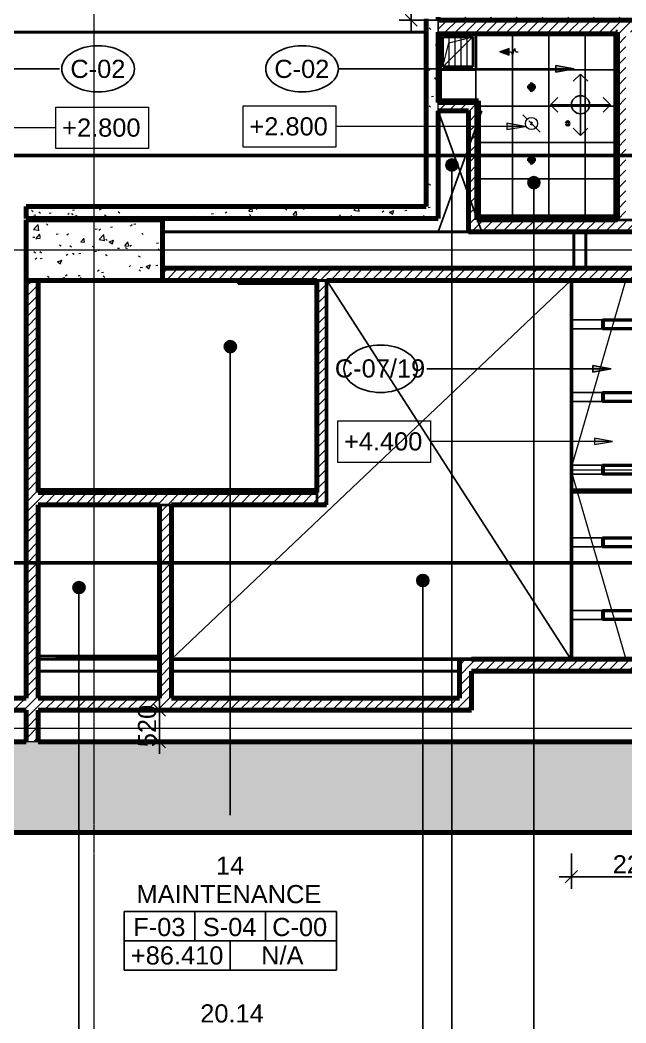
# Model space of a CAD drawing. Header units: millimetres. Extents: x -920222 to -841623, y -18676 to 21298.
# Drawn here: x -859907 to -849907, y -9185 to 7379 of the extents above; entities that cross this region are included whole.
import ezdxf
from ezdxf.xclip import XClip

# ---------------------------------------------------------------- set-up
doc = ezdxf.new("R2010")
doc.units = ezdxf.units.MM
doc.header["$XCLIPFRAME"] = 0
doc.linetypes.add('DPA_Grid _ Level 100', pattern=[10, 5.5, -1.6, 1.3, -1.6])
doc.linetypes.add('IMPORT-HR', pattern=[371.1242, 91.1334, -1.46606, 0, -42.10612, 236.41862, 0])
for name, color, linetype, lineweight in [('_ _ A-DETL-OPENING', 1, 'Continuous', 25), ('A-ANNO-DIMS', 1, 'Continuous', 9), ('A-ANNO-NOTE', 3, 'Continuous', 25), ('A-CLNG-PATT', 2, 'Continuous', 9), ('A-COLS', 5, 'Continuous', 70), ('A-COLS-E', 1, 'Continuous', 35), ('A-DETL', 1, 'Continuous', 70), ('A-DETL-GENF', 2, 'Continuous', 35), ('A-FLOR-E', 2, 'Continuous', 35), ('A-ROOM-IDEN', 3, 'Continuous', 25), ('A-ROOM-LINE', 3, 'Continuous', 25), ('A-WALL', 5, 'Continuous', 35), ('A-WALL-FNSH', 2, 'Continuous', 35), ('A-WALL-PATT', 1, 'Continuous', 35), ('E-FIRE', 2, 'Continuous', 35), ('E-LITE-EQPM', 2, 'Continuous', 35), ('F-SPRN', 2, 'Continuous', 35), ('G-ANNO-SECL', 3, 'Continuous', 9), ('G-ANNO-TEXT', 3, 'Continuous', 9), ('G-IMPT', 8, 'Continuous', 35), ('I-WALL-E', 2, 'Continuous', 35), ('M-HVAC-CDFF', 2, 'Continuous', 35), ('S-GRID', 251, 'Continuous', 9), ('WALL-E', 2, 'Continuous', 35)]:
    doc.layers.add(name, color=color, linetype=linetype, lineweight=lineweight)
doc.styles.add('Arial_2', font='arial.ttf', dxfattribs={"height": 300})
doc.dimstyles.new('DPA-DIM-3_0_T-T', dxfattribs={"dimscale": 304.8, "dimtxt": 306.07782, "dimasz": 0.656168, "dimexe": 0.656168, "dimexo": 0.0625, "dimgap": 0.164042, "dimtad": 1, "dimdec": 0, "dimzin": 0, "dimdsep": 46, "dimtxsty": 'Arial_2', "dimblk1": 'OBLIQUE', "dimblk2": 'OBLIQUE', "dimsah": 1, "dimcen": 0.09, "dimdle": 0.656168, "dimadec": 8, "dimazin": 0, "dimtfac": 1, "dimtdec": 4, "dimtix": 1, "dimtmove": 0, "dimatfit": 3, "dimfxl": 1.312336, "dimfxlon": 1, "dimtvp": 1, "dimtolj": 1, "dimtzin": 0, "dimarcsym": 2})
doc.dimstyles.new('DPA-DIM-3_0_T-T_1', dxfattribs={"dimscale": 304.8, "dimtxt": 306.07782, "dimasz": 0.656168, "dimexe": 0.656168, "dimexo": 0.0625, "dimgap": 0.164042, "dimtad": 1, "dimdec": 0, "dimzin": 0, "dimdsep": 46, "dimtxsty": 'Arial_2', "dimblk1": 'OBLIQUE', "dimblk2": 'OBLIQUE', "dimsah": 1, "dimcen": 0.09, "dimdle": 0.656168, "dimadec": 8, "dimazin": 0, "dimtfac": 1, "dimtdec": 4, "dimtix": 1, "dimtmove": 1, "dimatfit": 3, "dimfxl": 1.312336, "dimfxlon": 1, "dimtvp": 1, "dimtolj": 1, "dimtzin": 0, "dimarcsym": 2})
pattern_1 = [(50, (0, 0), (728.7365, -63.75582), [76.2, -838.2]), (355, (0, 0), (-140.9716, 764.2276), [60.96, -670.56]), (100.451, (60.7, -5.3), (587.77, 700.46675), [64.76, -712.36]), (46.184, (0, 203.2), (1084.3162, -168.171), [114.3, -1257.3]), (96.636, (90.4, 189.2), (949.6099, 989.7098), [97.14, -1068.54]), (351.184, (0, 203.2), (949.6206, 989.7012), [91.44, -1005.84]), (21, (101.6, 152.4), (606.45787, -409.06057), [76.2, -838.2]), (326, (101.6, 152.4), (247.20834, 736.7529), [60.96, -670.56]), (71.451, (152.14, 118.3), (853.66825, 327.68547), [64.76, -712.36]), (37.5, (0, 0), (12.35469, 338.22012), [33.528, -628.904, 33.528, -647.192, -673.1]), (37.5, (0, 0), (12.35469, 338.22012), [-1343.152, 33.528, -639.572]), (7.5, (0, 0), (267.27887, 400.72213), [33.528, -354.584, 33.528, -613.664, -256.54]), (7.5, (0, 0), (267.27887, 400.72213), [-1035.304, 33.528, -223.012]), (327.5, (-226.57, 0), (542.36333, -22.915345), [33.528, -220.472, 33.528, -758.952, -1051.56]), (327.5, (-226.57, 0), (542.36333, -22.915345), [-1046.48, 33.528, -1018.032]), (317.5, (-328.17, 0), (592.51696, 101.7071), [33.528, -296.672, 33.528, -492.76, -746.76]), (317.5, (-328.17, 0), (592.51696, 101.7071), [-856.488, 33.528, -713.232])]
pattern_2 = [(45, (0, 0), (-84.852814, 84.852814), [])]
pattern_3 = [(45, (0, 0), (-212.13203, 212.13203), []), (135, (0, 0), (-212.13203, -212.13203), [])]

# ---------------------------------------------------------------- blocks, each defined once
blk = doc.blocks.new('L1_1_FLUORESCENT W DISFUSSER - 1195L x 595W x 85H - 36W-V17-4250-01 ENLARGED CONCOURSE LEVEL - REFLECTED CEILING PLAN - SHEET 1')
at = {"layer": 'E-LITE-EQPM'}
for p, q in [((-628.5, -75), (-628.5, 75)), ((-628.5, 75), (628.5, 75)), ((-628.5, 75), (-628.5, -75)), ((628.5, 75), (-628.5, 75)), ((-615.8, 62.3), (-615.8, -62.3)), ((615.8, 62.3), (-615.8, 62.3)), ((615.8, -62.3), (615.8, 62.3)), ((628.5, 75), (628.5, -75)), ((628.5, -75), (628.5, 75)), ((628.5, -75), (-628.5, -75)), ((-628.5, -75), (628.5, -75)), ((-615.8, -62.3), (615.8, -62.3))]:
    blk.add_line(p, q, dxfattribs=at)
blk = doc.blocks.new('ACM_ECS_RAGR_Return Air Grille - Rectangular - 600x600-V26-4250-01 ENLARGED CONCOURSE LEVEL - REFLECTED CEILING PLAN - SHEET 1')
at = {"layer": 'M-HVAC-CDFF'}
blk.add_hatch(color=256, dxfattribs=at).paths.add_polyline_path([(845, -55), (845, 55), (695, 0)])
at = {"layer": 'A-DETL-GENF', "lineweight": 9}
for p, q in [((-150, 250), (-150, -250)), ((-50, 250), (-50, -250)), ((50, 250), (50, -250)), ((150, 250), (150, -250)), ((845, 55), (695, 0)), ((695, 0), (845, 55)), ((695, 0), (845, -55)), ((695, 0), (845, -55)), ((845, -55), (845, 55)), ((845, -55), (845, 55)), ((845, 0), (880, 0)), ((880, 0), (900, -55)), ((920, 0), (900, -55)), ((920, 0), (940, 55)), ((960, 0), (940, 55)), ((960, 0), (995, 0))]:
    blk.add_line(p, q, dxfattribs=at)
at = {"layer": 'M-HVAC-CDFF'}
for p, q in [((295, 295), (-295, 295)), ((-295, 295), (-295, -295)), ((-250, -250), (-250, 250)), ((-250, 250), (250, 250)), ((250, 250), (250, -250)), ((295, 295), (295, -295)), ((295, -295), (-295, -295)), ((250, -250), (-250, -250))]:
    blk.add_line(p, q, dxfattribs=at)
at = {"layer": 'M-HVAC-CDFF', "lineweight": 9}
for p, q in [((-250, -250), (250, 250)), ((-150, 150), (250, 250)), ((-250, -250), (-150, 150))]:
    blk.add_line(p, q, dxfattribs=at)
blk = doc.blocks.new('LGF_DL_SAA_LowPower_DL1a - LGF_DL_SAA_LowPower_DL1a-8832329-4250-01 ENLARGED CONCOURSE LEVEL - REFLECTED CEILING PLAN - SHEET 1')
at = {"layer": 'A-DETL-GENF', "lineweight": 9}
for p, q in [((72.5, 0), (-72.5, 0)), ((0, 75), (0, -75))]:
    blk.add_line(p, q, dxfattribs=at)
blk.add_circle((0, 0), 50, dxfattribs=at)
blk = doc.blocks.new('ACM_FPS_SPRK_Sprinkler Heat Cut Off - Drawing1_dwg_exposed spk-18530779-4250-01 ENLARGED CONCOURSE LEVEL - REFLECTED CEILING PLAN - SHEET 1')
at = {"layer": 'G-IMPT', "lineweight": 9}
blk.add_circle((0, 0), 100, dxfattribs=at)
blk = doc.blocks.new('ACM_FPS_SPRK_Sprinkler Heat Cut Off - Drawing1_dwg-18530778-4250-01 ENLARGED CONCOURSE LEVEL - REFLECTED CEILING PLAN - SHEET 1')
at = {"layer": 'G-IMPT', "linetype": 'IMPORT-HR', "lineweight": 9}
blk.add_line((3394, 2931), (3677, 2648), dxfattribs=at)
at = {"rotation": 179.9974120342029}
blk.add_blockref('ACM_FPS_SPRK_Sprinkler Heat Cut Off - Drawing1_dwg_exposed spk-18530779-4250-01 ENLARGED CONCOURSE LEVEL - REFLECTED CEILING PLAN - SHEET 1', (3536, 2790), dxfattribs=at)
blk = doc.blocks.new('ACM_FPS_SPRK_Sprinkler Heat Cut Off - FDS_SPR_ACM_Sprinkler Head-18530782-4250-01 ENLARGED CONCOURSE LEVEL - REFLECTED CEILING PLAN - SHEET 1')
at = {"layer": 'F-SPRN'}
for start, end in [(0, 180), (180, 360)]:
    blk.add_arc((0, 0), 10, start, end, dxfattribs=at)
blk.add_blockref('ACM_FPS_SPRK_Sprinkler Heat Cut Off - Drawing1_dwg-18530778-4250-01 ENLARGED CONCOURSE LEVEL - REFLECTED CEILING PLAN - SHEET 1', (-3536, -2790))
blk = doc.blocks.new('ACM_FPS_SMOK_Smoke Detector_At Ceiling - Smoke Detector at Ceiling-V25-4250-01 ENLARGED CONCOURSE LEVEL - REFLECTED CEILING PLAN - SHEET 1')
at = {"layer": 'E-FIRE'}
for start, end in [(360, 180), (180, 360)]:
    blk.add_arc((0, 0), 30, start, end, dxfattribs=at)
blk = doc.blocks.new('Arrow-Stair_Ramp-Direction - Arrow Stair Line-1-18592853-4250-01 ENLARGED CONCOURSE LEVEL - REFLECTED CEILING PLAN - SHEET 1')
at = {"layer": 'A-DETL-GENF', "lineweight": 9}
for q in [(1092, 3877), (-305, 750), (1092, -2377)]:
    blk.add_line((2002, 750), q, dxfattribs=at)
blk = doc.blocks.new('DPA_Room Tag Box - Standard-4486259-4250-01 ENLARGED CONCOURSE LEVEL - REFLECTED CEILING PLAN - SHEET 1')
at = {"layer": 'A-ROOM-LINE'}
for p, q in [((-17.5, -2.94), (-17.5, -12.6)), ((-17.5, -2.94), (17.5, -2.94)), ((-5.83, -2.94), (-5.83, -7.77)), ((5.83, -2.94), (5.83, -7.77)), ((17.5, -2.94), (17.5, -12.6)), ((-17.5, -7.77), (17.5, -7.77)), ((0, -7.77), (0, -12.6)), ((-17.5, -12.6), (17.5, -12.6))]:
    blk.add_line(p, q, dxfattribs=at)
blk = doc.blocks.new('DPA_TAG Room-Ceiling - STANDARD-8527542-4250-01 ENLARGED CONCOURSE LEVEL - REFLECTED CEILING PLAN - SHEET 1')
at = {"layer": 'A-ROOM-IDEN'}
blk.add_ellipse((0, 0), major_axis=(-6, 0), ratio=0.633333, dxfattribs=at)
blk = doc.blocks.new('DPA_AN_Setting out - Center-8732820-4250-01 ENLARGED CONCOURSE LEVEL - REFLECTED CEILING PLAN - SHEET 1')
at = {"layer": 'A-ANNO-NOTE'}
for p, q in [((-1.21, 3.88), (0, 5.08)), ((1.21, 3.88), (0, 5.08)), ((0, 0), (0, 5.08)), ((-3.74, 1.21), (-4.95, 0)), ((-3.74, -1.21), (-4.95, 0)), ((-4.95, 0), (0, 0)), ((4.95, 0), (0, 0)), ((3.74, 1.21), (4.95, 0)), ((3.74, -1.21), (4.95, 0)), ((0, -5.08), (0, 0)), ((-1.21, -3.88), (0, -5.08)), ((1.21, -3.88), (0, -5.08))]:
    blk.add_line(p, q, dxfattribs=at)
blk.add_circle((0, 0), 1.5, dxfattribs=at)
blk = doc.blocks.new('Ceiling Tags - Ceiling Tags-9510765-4250-01 ENLARGED CONCOURSE LEVEL - REFLECTED CEILING PLAN - SHEET 1')
at = {"layer": 'A-ANNO-NOTE'}
blk.add_ellipse((0, 0), major_axis=(6.05, 0), ratio=0.646436, dxfattribs=at)
blk = doc.blocks.new('_Oblique')
at = {"color": 0, "linetype": 'ByBlock', "lineweight": -2}
blk.add_line((-0.5, -0.5), (0.5, 0.5), dxfattribs=at)
blk = doc.blocks.new('*D311')
at = {"layer": 'A-ANNO-DIMS', "color": 0, "lineweight": -2, "transparency": 16777216}
for p, q in [((46676, -7600), (46676, -7400)), ((46295, -7600), (46876, -7600)), ((46676, -8120), (46676, -7600)), ((46295, -8120), (46876, -8120)), ((46676, -8120), (46676, -8320))]:
    blk.add_line(p, q, dxfattribs=at)
at = {"layer": 'Defpoints', "color": 0, "transparency": 16777216}
for p in [(46276, -7600), (46676, -7600), (46276, -8120)]:
    blk.add_point(p, dxfattribs=at)
at = {"layer": 'A-ANNO-DIMS', "color": 0, "lineweight": -2, "transparency": 16777216, "xscale": 200, "yscale": 200, "zscale": 200}
for p, rotation in [((46676, -7600), 270), ((46676, -8120), 90)]:
    blk.add_blockref('_Oblique', p, dxfattribs=dict(at, rotation=rotation))
at = {"layer": 'A-ANNO-DIMS', "color": 0, "transparency": 16777216, "insert": (46473, -7860), "char_height": 300, "width": 830.65, "attachment_point": 5, "rotation": 90, "style": 'Arial_2'}
blk.add_mtext('\\A1;520', dxfattribs=at)
blk = doc.blocks.new('*D341')
at = {"layer": 'A-ANNO-DIMS', "color": 0, "lineweight": -2, "transparency": 16777216}
for p, q in [((50831, 7300), (50831, 5403)), ((50451, 7100), (51031, 7100)), ((50831, 3600), (50831, 4409)), ((51212, 3800), (50631, 3800))]:
    blk.add_line(p, q, dxfattribs=at)
at = {"layer": 'Defpoints', "color": 0, "transparency": 16777216}
for p in [(50431, 7100), (50831, 7100), (51231, 3800)]:
    blk.add_point(p, dxfattribs=at)
at = {"layer": 'A-ANNO-DIMS', "color": 0, "lineweight": -2, "transparency": 16777216, "xscale": 200, "yscale": 200, "zscale": 200}
for p, rotation in [((50831, 7100), 90), ((50831, 3800), 270)]:
    blk.add_blockref('_Oblique', p, dxfattribs=dict(at, rotation=rotation))
at = {"layer": 'A-ANNO-DIMS', "color": 0, "transparency": 16777216, "insert": (50392, 4352), "char_height": 300, "width": 1107.53, "attachment_point": 1, "rotation": 90, "line_spacing_factor": 0.941778, "style": 'Arial_2'}
blk.add_mtext('\\A1;3300', dxfattribs=at)
blk = doc.blocks.new('*D375')
at = {"layer": 'A-ANNO-DIMS', "color": 0, "lineweight": -2, "transparency": 16777216}
for p, q in [((53474, -9968), (53474, -10549)), ((55772, -9968), (55772, -10549)), ((53274, -10349), (55972, -10349))]:
    blk.add_line(p, q, dxfattribs=at)
at = {"layer": 'Defpoints', "color": 0, "transparency": 16777216}
for p in [(53474, -9949), (55772, -9949), (55772, -10349)]:
    blk.add_point(p, dxfattribs=at)
at = {"layer": 'A-ANNO-DIMS', "color": 0, "lineweight": -2, "transparency": 16777216, "xscale": 200, "yscale": 200, "zscale": 200, "rotation": 180}
blk.add_blockref('_Oblique', (53474, -10349), dxfattribs=at)
at = {"layer": 'A-ANNO-DIMS', "color": 0, "lineweight": -2, "transparency": 16777216, "xscale": 200, "yscale": 200, "zscale": 200}
blk.add_blockref('_Oblique', (55772, -10349), dxfattribs=at)
at = {"layer": 'A-ANNO-DIMS', "color": 0, "transparency": 16777216, "insert": (54623, -10146), "char_height": 300, "width": 1107.53, "attachment_point": 5, "style": 'Arial_2'}
blk.add_mtext('\\A1;2298', dxfattribs=at)
blk = doc.blocks.new('LGF_DL_SAA_LowPower_DL1a - LGF_DL_SAA_LowPower_DL1a-8832329-4150-01 CONCOURSE LEVEL - REFLECTED CEILING PLAN')
at = {"layer": 'A-DETL-GENF'}
for p, q in [((72.5, 0), (-72.5, 0)), ((0, 75), (0, -75))]:
    blk.add_line(p, q, dxfattribs=at)
blk.add_circle((0, 0), 50, dxfattribs=at)
blk = doc.blocks.new('C-1-PP19-AR-4150-01-B_20250901-115810_EXDOWNLIGHT')
at = {"layer": 'E-LITE-EQPM', "extrusion": (0, 0, -1), "rotation": 180}
for p in [(106783, 2692), (106783, 1492)]:
    blk.add_blockref('LGF_DL_SAA_LowPower_DL1a - LGF_DL_SAA_LowPower_DL1a-8832329-4150-01 CONCOURSE LEVEL - REFLECTED CEILING PLAN', p, dxfattribs=at)
blk = doc.blocks.new('*U290')
at = {"layer": '_ _ A-DETL-OPENING'}
for p, q in [((51275, 2300), (51995, 300)), ((51995, 2300), (51275, 300)), ((53465, -500), (46875, -6755)), ((49436.8, -500), (53465, -6755))]:
    blk.add_line(p, q, dxfattribs=at)
at = {"layer": 'A-DETL', "lineweight": 50}
for p, q in [((49435, -500), (49435, -4205)), ((53474, -500), (49435, -500)), ((53474, -6755), (53474, -500)), ((49435, -4205), (46875, -4205)), ((46875, -4205), (46875, -6755)), ((46875, -6755), (53474, -6755))]:
    blk.add_line(p, q, dxfattribs=at)
at = {"layer": 'S-GRID', "linetype": 'DPA_Grid _ Level 100'}
for p, q in [((45600, -21404), (45600, 16818.7)), ((58127.3, 0), (-14589.5, 0)), ((58127.3, -7900), (-14589.5, -7900))]:
    blk.add_line(p, q, dxfattribs=at)
at = {"layer": 'A-ANNO-DIMS'}
dim = blk.add_linear_dim(base=(50831.5, 7100), p1=(51231.5, 3800), p2=(50431.5, 7100), angle=90, dimstyle='DPA-DIM-3_0_T-T_1', override={"dimpost": '<>', "dimfxl": 3395.585369}, dxfattribs=at)
dim.commit()
dim.dimension.update_dxf_attribs({"geometry": '*D341', "text_midpoint": (50592, 4906.1), "dimtype": 160, "text_rotation": 90})
dim = blk.add_linear_dim(base=(46675.9, -7600), p1=(46275.9, -8120), p2=(46275.9, -7600), angle=90, dimstyle='DPA-DIM-3_0_T-T', override={"dimpost": '<>', "dimfxl": 520}, dxfattribs=at)
dim.commit()
dim.dimension.update_dxf_attribs({"geometry": '*D311', "text_midpoint": (46472.7, -7860)})
dim = blk.add_linear_dim(base=(55771.7, -10349.2), p1=(53474, -9949.2), p2=(55771.7, -9949.2), dimstyle='DPA-DIM-3_0_T-T', override={"dimpost": '<>', "dimfxl": 2297.667913}, dxfattribs=at)
dim.commit()
dim.dimension.update_dxf_attribs({"geometry": '*D375', "text_midpoint": (54622.8, -10146)})

msp = doc.modelspace()

# ---------------------------------------------------------------- hatches: boundary and pattern name
at = {"layer": 'A-ANNO-NOTE'}
msp.add_hatch(color=256, dxfattribs=at).paths.add_polyline_path([(-850151, 1619), (-850451, 1672), (-850451, 1566)])
at = {"layer": 'A-CLNG-PATT', "lineweight": 25}
h = msp.add_hatch(dxfattribs=at)
h.set_pattern_fill('FP_10', color=256, style=0, pattern_type=2)
h.set_pattern_definition([(90, (-849982.4, 7154), (600, -4e-14), []), (0, (-849982.4, 7154), (0, -600), [])])
h.paths.add_polyline_path([(-850077, 4104), (-850072, 4104), (-850072, 7154), (-852982, 7154), (-852982, 6044), (-852342, 6044), (-852342, 4104), (-850095, 4104)])
h = msp.add_hatch(dxfattribs=at)
h.set_pattern_fill('FP_4', color=256, style=0, pattern_type=2)
h.set_pattern_definition([(270, (-848309.4, -1248.5), (-3600, -2e-13), [1200, 0]), (270, (-844709.4, -1248.5), (-3600, -2e-13), [1200, 0]), (180, (-844709.4, -2373.5), (-1e-13, 1200), [3600, 0]), (180, (-844709.4, -1323.5), (-1e-13, 1200), [3600, 0])])
h.paths.add_polyline_path([(-850513, -3176), (-848511, -3176), (-848511, -426), (-850808, -426), (-850808, -3176)])
h.paths.add_polyline_path([(-848511, -376), (-848511, 3079), (-850808, 3079), (-850808, -376), (-850513, -376)])
at = {"layer": 'A-COLS-E', "lineweight": 9}
h = msp.add_hatch(dxfattribs=at)
h.set_pattern_fill('FP_1', color=256, style=0, pattern_type=2)
h.set_pattern_definition(pattern_1)
h.paths.add_polyline_path([(-857557, 3079), (-857557, 4079), (-859807, 4079), (-859807, 3079), (-859294, 3079)])
at = {"layer": 'A-ROOM-IDEN'}
msp.add_hatch(color=256, dxfattribs=at).paths.add_polyline_path([(-850762, 6573), (-851062, 6626), (-851062, 6520)])
h = msp.add_hatch(color=256, dxfattribs=at)
edge = h.paths.add_edge_path()
edge.add_arc((-852779, 4985), 100, 0, 360)
h = msp.add_hatch(color=256, dxfattribs=at)
edge = h.paths.add_edge_path()
edge.add_arc((-851426, 4694), 100, 0, 360)
h = msp.add_hatch(color=256, dxfattribs=at)
edge = h.paths.add_edge_path()
edge.add_arc((-856437, 1985), 100, 0, 360)
h = msp.add_hatch(color=256, dxfattribs=at)
edge = h.paths.add_edge_path()
edge.add_arc((-853260, -1878), 100, 0, 360)
h = msp.add_hatch(color=256, dxfattribs=at)
edge = h.paths.add_edge_path()
edge.add_arc((-858935, -1995), 100, 0, 360)
at = {"layer": 'A-WALL-PATT', "lineweight": 9}
h = msp.add_hatch(dxfattribs=at)
h.set_pattern_fill('FP_1', color=256, style=0, pattern_type=2)
h.set_pattern_definition(pattern_1)
h.paths.add_polyline_path([(-853007, 4299), (-853007, 7379), (-853207, 7379), (-853207, 4299)])
h = msp.add_hatch(dxfattribs=at)
h.set_pattern_fill('FP_2', color=256, style=0, pattern_type=2)
h.set_pattern_definition(pattern_2)
h.paths.add_polyline_path([(-846357, 7179), (-846357, 7379), (-853007, 7379), (-853007, 7179), (-846670, 7179)])
h = msp.add_hatch(dxfattribs=at)
h.set_pattern_fill('FP_5', color=256, style=0, pattern_type=2)
h.set_pattern_definition(pattern_3)
h.paths.add_polyline_path([(-846670, 7379), (-846132, 7379), (-846132, 7429), (-852957, 7429), (-852957, 7379), (-847219, 7379)])
h = msp.add_hatch(dxfattribs=at)
h.set_pattern_fill('FP_2', color=256, style=0, pattern_type=2)
h.set_pattern_definition(pattern_2)
h.paths.add_polyline_path([(-849907, 4079), (-849907, 7179), (-850047, 7179), (-850047, 4079)])
h = msp.add_hatch(dxfattribs=at)
h.set_pattern_fill('FP_2', color=256, style=0, pattern_type=2)
h.set_pattern_definition(pattern_2)
h.paths.add_polyline_path([(-852507, 5879), (-852507, 6019), (-853007, 6019), (-853007, 5879), (-852708, 5879)])
h = msp.add_hatch(dxfattribs=at)
h.set_pattern_fill('FP_2', color=256, style=0, pattern_type=2)
h.set_pattern_definition(pattern_2)
h.paths.add_polyline_path([(-852507, 4079), (-852367, 4079), (-852367, 6019), (-852507, 6019), (-852507, 5082)])
h = msp.add_hatch(dxfattribs=at)
h.set_pattern_fill('FP_1', color=256, style=0, pattern_type=2)
h.set_pattern_definition(pattern_1)
h.paths.add_polyline_path([(-853007, 4099), (-853007, 4299), (-859807, 4299), (-859807, 4099), (-854904, 4099)])
h = msp.add_hatch(dxfattribs=at)
h.set_pattern_fill('FP_2', color=256, style=0, pattern_type=2)
h.set_pattern_definition(pattern_2)
h.paths.add_polyline_path([(-848407, 3879), (-848407, 4079), (-852507, 4079), (-852507, 3879), (-850513, 3879)])
h = msp.add_hatch(dxfattribs=at)
h.set_pattern_fill('FP_2', color=256, style=0, pattern_type=2)
h.set_pattern_definition(pattern_2)
h.paths.add_polyline_path([(-848407, 3079), (-848407, 3279), (-857557, 3279), (-857557, 3079), (-850513, 3079)])
h = msp.add_hatch(dxfattribs=at)
h.set_pattern_fill('FP_2', color=256, style=0, pattern_type=2)
h.set_pattern_definition(pattern_2)
h.paths.add_polyline_path([(-859607, -3821), (-859607, 3079), (-859807, 3079), (-859807, -3821)])
h = msp.add_hatch(dxfattribs=at)
h.set_pattern_fill('FP_2', color=256, style=0, pattern_type=2)
h.set_pattern_definition(pattern_2)
h.paths.add_polyline_path([(-854904, -626), (-854847, -626), (-854847, 3079), (-855007, 3079), (-855007, -626)])
h = msp.add_hatch(dxfattribs=at)
h.set_pattern_fill('FP_2', color=256, style=0, pattern_type=2)
h.set_pattern_definition(pattern_2)
h.paths.add_polyline_path([(-855007, -626), (-855007, -426), (-859607, -426), (-859607, -626), (-857407, -626)])
h = msp.add_hatch(dxfattribs=at)
h.set_pattern_fill('FP_5', color=256, style=0, pattern_type=2)
h.set_pattern_definition(pattern_3)
h.paths.add_polyline_path([(-847830, -426), (-847830, -376), (-850800, -376), (-850800, -426), (-850513, -426)])
h = msp.add_hatch(dxfattribs=at)
h.set_pattern_fill('FP_2', color=256, style=0, pattern_type=2)
h.set_pattern_definition(pattern_2)
h.paths.add_polyline_path([(-857407, -3821), (-857407, -626), (-857607, -626), (-857607, -3821)])
h = msp.add_hatch(dxfattribs=at)
h.set_pattern_fill('FP_2', color=256, style=0, pattern_type=2)
h.set_pattern_definition(pattern_2)
h.paths.add_polyline_path([(-852457, -4021), (-852457, -3176), (-852657, -3176), (-852657, -4021)])
h = msp.add_hatch(dxfattribs=at)
h.set_pattern_fill('FP_2', color=256, style=0, pattern_type=2)
h.set_pattern_definition(pattern_2)
h.paths.add_polyline_path([(-846122, -3376), (-846122, -3176), (-852457, -3176), (-852457, -3376), (-850513, -3376)])
h = msp.add_hatch(dxfattribs=at)
h.set_pattern_fill('FP_2', color=256, style=0, pattern_type=2)
h.set_pattern_definition(pattern_2)
h.paths.add_polyline_path([(-859607, -4021), (-859607, -3821), (-869301, -3821), (-869301, -4021), (-859807, -4021)])
h = msp.add_hatch(dxfattribs=at)
h.set_pattern_fill('FP_2', color=256, style=0, pattern_type=2)
h.set_pattern_definition(pattern_2)
h.paths.add_polyline_path([(-852657, -4021), (-852657, -3821), (-859607, -3821), (-859607, -4021), (-852708, -4021)])
h = msp.add_hatch(dxfattribs=at)
h.set_pattern_fill('FP_2', color=256, style=0, pattern_type=2)
h.set_pattern_definition(pattern_2)
h.paths.add_polyline_path([(-859607, -4541), (-859607, -4021), (-859807, -4021), (-859807, -4541)])
h = msp.add_hatch(dxfattribs=at)
h.set_pattern_fill('FP_1', color=256, style=0, pattern_type=2)
h.set_pattern_definition(pattern_1)
h.paths.add_polyline_path([(-846122, -6041), (-846122, -4541), (-868781, -4541), (-868781, -6041), (-850513, -6041)])
at = {"layer": 'G-ANNO-TEXT'}
for points in [[(-851572, 5623), (-851872, 5676), (-851872, 5570)], [(-850127, 420), (-850427, 473), (-850427, 367)]]:
    msp.add_hatch(color=7, dxfattribs=at).paths.add_polyline_path(points)

# ---------------------------------------------------------------- linework, layer by layer
at = {"layer": 'A-ANNO-NOTE'}
for p, q in [((-850151, 1619), (-850451, 1672)), ((-850451, 1672), (-850451, 1566)), ((-850151, 1619), (-853191, 1619)), ((-850451, 1566), (-850151, 1619))]:
    msp.add_line(p, q, dxfattribs=at)
at = {"layer": 'A-COLS'}
for p, q in [((-859807, 3079), (-859807, 4079)), ((-859807, 4079), (-857557, 4079)), ((-857557, 4079), (-857557, 3079)), ((-857557, 3079), (-859807, 3079))]:
    msp.add_line(p, q, dxfattribs=at)
at = {"layer": 'A-FLOR-E'}
for p, q in [((-861657, 7179), (-853207, 7179)), ((-853207, 7179), (-861657, 7179)), ((-853207, 7179), (-853207, 6019)), ((-853207, 6019), (-853207, 7179)), ((-853007, 6019), (-852367, 6019)), ((-852367, 6019), (-853007, 6019)), ((-852367, 6019), (-852367, 4079)), ((-852367, 4079), (-852367, 6019)), ((-857557, 4079), (-859807, 4079)), ((-859807, 4079), (-859807, -3821)), ((-859807, -3821), (-859807, 4079)), ((-859807, 4079), (-857557, 4079)), ((-857557, 3879), (-857557, 4079)), ((-857557, 4079), (-857557, 3879)), ((-850567, 4079), (-846122, 4079)), ((-852367, 3879), (-857557, 3879)), ((-857557, 3879), (-852367, 3879)), ((-859807, -4021), (-859807, -4541)), ((-859807, -4541), (-859807, -4021)), ((-859807, -4541), (-868781, -4541)), ((-868781, -4541), (-859807, -4541))]:
    msp.add_line(p, q, dxfattribs=at)
at = {"layer": 'A-ROOM-IDEN'}
for p, q in [((-850762, 6573), (-851062, 6626)), ((-851062, 6626), (-851062, 6520)), ((-862513, 6573), (-859256, 6573)), ((-850762, 6573), (-854653, 6573)), ((-851062, 6520), (-850762, 6573)), ((-852779, 4985), (-852779, -13911)), ((-851426, 4694), (-851426, -11823)), ((-856437, 1985), (-856437, -5751)), ((-853260, -1878), (-853260, -16028)), ((-858935, -1995), (-858935, -9491))]:
    msp.add_line(p, q, dxfattribs=at)
for centre in [(-852779, 4985), (-851426, 4694), (-856437, 1985), (-853260, -1878), (-858935, -1995)]:
    msp.add_circle(centre, 100, dxfattribs=at)
at = {"layer": 'A-WALL', "color": 7, "lineweight": 70}
for p, q in [((-853207, 7379), (-853207, 7399)), ((-853207, 4299), (-853207, 7379)), ((-853007, 7429), (-853007, 7379)), ((-853007, 7379), (-853007, 7429)), ((-852957, 7379), (-853007, 7379)), ((-853007, 7379), (-852957, 7379)), ((-852957, 7379), (-852834, 7379)), ((-852834, 7379), (-852957, 7379)), ((-852834, 7379), (-846357, 7379)), ((-846357, 7379), (-852834, 7379)), ((-853007, 7179), (-853007, 6019)), ((-853007, 7154), (-853007, 7179)), ((-853007, 6019), (-853007, 7154)), ((-850072, 7154), (-852982, 7154)), ((-852982, 7154), (-852982, 6044)), ((-850047, 7179), (-850072, 7179)), ((-850072, 7179), (-850047, 7179)), ((-850072, 4104), (-850072, 7154)), ((-850047, 7179), (-850047, 4104)), ((-850047, 4079), (-850047, 7179)), ((-853007, 6019), (-852507, 6019)), ((-852982, 6019), (-853007, 6019)), ((-852982, 6044), (-852342, 6044)), ((-852367, 6019), (-852982, 6019)), ((-852507, 6019), (-852367, 6019)), ((-852367, 6019), (-852367, 4079)), ((-852367, 4079), (-852367, 6019)), ((-852342, 6044), (-852342, 6019)), ((-852342, 6019), (-852342, 4104)), ((-853007, 5879), (-853007, 4299)), ((-852507, 5879), (-853007, 5879)), ((-852507, 4079), (-852507, 5879)), ((-859807, 4099), (-859807, 4299)), ((-859807, 4299), (-853207, 4299)), ((-853007, 4299), (-853007, 4099)), ((-853007, 4099), (-859807, 4099)), ((-852507, 3879), (-852507, 4079)), ((-852342, 4079), (-852367, 4079)), ((-852367, 4079), (-850047, 4079)), ((-852342, 4104), (-850072, 4104)), ((-850047, 4079), (-852342, 4079)), ((-850047, 4104), (-850047, 4079)), ((-848407, 3879), (-852507, 3879)), ((-857557, 3279), (-848407, 3279)), ((-857557, 3079), (-857557, 3279)), ((-859807, -3821), (-859807, 3079)), ((-859807, 3079), (-859607, 3079)), ((-859607, 3079), (-859607, -426)), ((-855007, 3079), (-857557, 3079)), ((-855007, -426), (-855007, 3079)), ((-848407, 3079), (-854846, 3079)), ((-859607, -426), (-855007, -426)), ((-859607, -626), (-859607, -3821)), ((-857607, -626), (-859607, -626)), ((-857607, -3821), (-857607, -626)), ((-855007, -626), (-857407, -626)), ((-857407, -626), (-857407, -3821)), ((-854847, -626), (-855007, -626)), ((-852657, -3821), (-852657, -3176)), ((-852457, -3176), (-846122, -3176)), ((-851355, -3176), (-852250, -3176)), ((-846122, -3376), (-852457, -3376)), ((-852457, -3376), (-852457, -4021)), ((-869301, -3821), (-859807, -3821)), ((-859607, -3821), (-857607, -3821)), ((-857407, -3821), (-852657, -3821)), ((-859807, -4021), (-869301, -4021)), ((-859807, -4541), (-859807, -4021)), ((-859607, -4021), (-859607, -4541)), ((-852657, -4021), (-859607, -4021)), ((-852457, -4021), (-852657, -4021)), ((-868781, -4541), (-859807, -4541)), ((-859607, -4541), (-846122, -4541)), ((-846122, -6041), (-867781, -6041))]:
    msp.add_line(p, q, dxfattribs=at)
at = {"layer": 'A-WALL', "lineweight": 9}
for p, q in [((-853007, 7379), (-853207, 7379)), ((-853207, 7379), (-853007, 7379)), ((-853007, 7379), (-853007, 7179)), ((-853007, 7179), (-853007, 7379)), ((-850072, 7179), (-853007, 7179)), ((-853007, 7179), (-850072, 7179)), ((-853007, 5879), (-853007, 6019)), ((-859607, -4541), (-859807, -4541))]:
    msp.add_line(p, q, dxfattribs=at)
at = {"layer": 'A-WALL-FNSH', "color": 250}
for p, q in [((-850800, -376), (-847830, -376)), ((-850800, -426), (-850800, -376)), ((-847830, -426), (-850800, -426))]:
    msp.add_line(p, q, dxfattribs=at)
at = {"layer": 'G-ANNO-SECL', "linetype": 'DPA_Grid _ Level 100', "lineweight": 50}
for p, q in [((-918398, 5140), (-844557, 5140)), ((-918412, -1588), (-844557, -1588))]:
    msp.add_line(p, q, dxfattribs=at)
at = {"layer": 'G-ANNO-TEXT', "color": 10}
for p, q in [((-851572, 5623), (-851872, 5676)), ((-851872, 5676), (-851872, 5570)), ((-862552, 5603), (-859315, 5603)), ((-851572, 5623), (-854695, 5623)), ((-851872, 5570), (-851572, 5623)), ((-850127, 420), (-853135, 420)), ((-850127, 420), (-850427, 473)), ((-850427, 473), (-850427, 367)), ((-850427, 367), (-850127, 420))]:
    msp.add_line(p, q, dxfattribs=at)
at = {"layer": 'G-ANNO-TEXT', "color": 10, "flags": 128}
for points in [[(-859315, 5940), (-857786, 5940), (-857786, 5257), (-859315, 5257)], [(-856224, 5960), (-854695, 5960), (-854695, 5277), (-856224, 5277)], [(-854664, 757), (-853135, 757), (-853135, 74), (-854664, 74)]]:
    msp.add_lwpolyline(points, close=True, dxfattribs=at)
at = {"layer": 'I-WALL-E'}
for p, q in [((-859607, -626), (-859507, -626)), ((-859526, -626), (-859207, -626)), ((-859226, -626), (-858907, -626)), ((-858926, -626), (-858607, -626)), ((-858627, -626), (-858307, -626)), ((-858327, -626), (-858007, -626)), ((-858027, -626), (-857708, -626)), ((-857728, -626), (-857407, -626)), ((-857427, -626), (-857107, -626)), ((-857127, -626), (-856808, -626)), ((-856828, -626), (-854847, -626)), ((-857607, -3126), (-859607, -3126)), ((-859607, -3176), (-857607, -3176)), ((-857407, -3176), (-856916, -3176)), ((-856916, -3176), (-854716, -3176)), ((-854716, -3176), (-852657, -3176)), ((-852457, -3176), (-852250, -3176))]:
    msp.add_line(p, q, dxfattribs=at)
at = {"layer": 'WALL-E'}
for p, q in [((-853207, 6019), (-853207, 7179)), ((-853207, 7179), (-853207, 6019)), ((-853007, 6019), (-853007, 7179)), ((-853007, 7179), (-853007, 6019)), ((-857557, 3879), (-857557, 4079)), ((-857557, 4079), (-857557, 3879)), ((-850767, 4079), (-850567, 4079)), ((-850567, 4079), (-850767, 4079)), ((-857557, 3879), (-853007, 3879)), ((-853007, 3879), (-857557, 3879)), ((-853007, 3879), (-852507, 3879)), ((-850767, 3279), (-850767, 3879)), ((-850767, 3879), (-850767, 3279)), ((-850567, 3279), (-850567, 3879)), ((-850567, 3879), (-850567, 3279)), ((-855789, 3079), (-856306, 3079)), ((-856306, 3079), (-855569, 3079)), ((-856306, 3079), (-856306, 3029)), ((-855569, 3029), (-856306, 3029)), ((-856306, 3029), (-855789, 3029)), ((-855569, 3079), (-855789, 3079)), ((-855789, 3029), (-855789, 3079)), ((-855789, 3029), (-855569, 3029)), ((-855569, 3029), (-855569, 3079)), ((-855569, 3079), (-855569, 3029)), ((-855569, 3079), (-855569, 3029)), ((-855569, 3079), (-855569, 3029)), ((-855569, 3029), (-855568, 3029)), ((-855568, 3029), (-855569, 3029)), ((-855568, 3079), (-854368, 3079)), ((-854368, 3079), (-855568, 3079)), ((-855568, 3029), (-855568, 3079)), ((-855568, 3079), (-855568, 3029)), ((-855568, 3079), (-855568, 3029)), ((-855568, 3079), (-855568, 3029)), ((-855568, 3029), (-855007, 3029)), ((-855007, 3029), (-855568, 3029)), ((-854368, 3079), (-853168, 3079)), ((-853168, 3079), (-854368, 3079)), ((-853168, 3079), (-851968, 3079)), ((-851968, 3079), (-853168, 3079)), ((-851968, 3079), (-850817, 3079)), ((-850817, 3079), (-851968, 3079)), ((-858031, -376), (-859607, -376)), ((-859607, -426), (-858031, -426)), ((-855007, -376), (-858031, -376)), ((-858031, -426), (-858031, -376)), ((-858031, -426), (-855007, -426)), ((-855007, -426), (-855007, -626)), ((-850800, -376), (-850808, -376)), ((-850808, -426), (-850800, -426)), ((-855007, -626), (-854907, -626)), ((-859321, -3126), (-858982, -3126)), ((-858982, -3126), (-859321, -3126)), ((-858982, -3126), (-857782, -3126)), ((-858821, -3126), (-858982, -3126)), ((-857782, -3126), (-858821, -3126)), ((-857607, -3126), (-857782, -3126)), ((-857782, -3126), (-857607, -3126)), ((-859607, -3176), (-857607, -3176)), ((-857607, -3176), (-859607, -3176)), ((-858982, -3176), (-859321, -3176)), ((-859321, -3176), (-858982, -3176)), ((-857782, -3176), (-858982, -3176)), ((-858982, -3176), (-858821, -3176)), ((-858821, -3176), (-857782, -3176)), ((-857607, -3176), (-857782, -3176)), ((-857782, -3176), (-857607, -3176)), ((-857407, -3176), (-852657, -3176)), ((-852657, -3176), (-857407, -3176)), ((-856582, -3176), (-857407, -3176)), ((-857407, -3176), (-856582, -3176)), ((-855382, -3176), (-856582, -3176)), ((-856582, -3176), (-855382, -3176)), ((-854182, -3176), (-855382, -3176)), ((-855382, -3176), (-854182, -3176)), ((-852982, -3176), (-854182, -3176)), ((-854182, -3176), (-852982, -3176)), ((-852657, -3176), (-852982, -3176)), ((-852982, -3176), (-852657, -3176)), ((-852457, -3176), (-850767, -3176)), ((-850767, -3176), (-852457, -3176)), ((-851782, -3176), (-852457, -3176)), ((-852457, -3176), (-851782, -3176)), ((-850817, -3176), (-851782, -3176)), ((-851782, -3176), (-850817, -3176)), ((-859607, -3376), (-857607, -3376)), ((-857607, -3376), (-859607, -3376)), ((-857407, -3376), (-852657, -3376)), ((-852657, -3376), (-857407, -3376)), ((-852457, -3376), (-850567, -3376)), ((-850766, -3376), (-852457, -3376)), ((-850567, -3376), (-850766, -3376))]:
    msp.add_line(p, q, dxfattribs=at)

# ---------------------------------------------------------------- block references
msp.add_blockref('*U290', (-904282, 3579))
at = {"color": 1}
ref = msp.add_blockref('C-1-PP19-AR-4150-01-B_20250901-115810_EXDOWNLIGHT', (-744682, 3579), dxfattribs=at)
XClip(ref).set_block_clipping_path([(-170955.001718735, -20880.0077451951), (-101439.2544794675, 14392.9971737707)])
at = {"layer": 'A-ANNO-NOTE', "xscale": 100, "yscale": 100, "zscale": 100}
for name, p in [('DPA_AN_Setting out - Center-8732820-4250-01 ENLARGED CONCOURSE LEVEL - REFLECTED CEILING PLAN - SHEET 1', (-850657, 5980)), ('Ceiling Tags - Ceiling Tags-9510765-4250-01 ENLARGED CONCOURSE LEVEL - REFLECTED CEILING PLAN - SHEET 1', (-853956, 1619))]:
    msp.add_blockref(name, p, dxfattribs=at)
at = {"layer": 'A-DETL-GENF', "rotation": 180}
msp.add_blockref('Arrow-Stair_Ramp-Direction - Arrow Stair Line-1-18592853-4250-01 ENLARGED CONCOURSE LEVEL - REFLECTED CEILING PLAN - SHEET 1', (-848816, 702), dxfattribs=at)
at = {"layer": 'A-ROOM-IDEN', "xscale": 99.99999999999993, "yscale": 99.99999999999993, "zscale": 99.99999999999993}
for name, p in [('DPA_TAG Room-Ceiling - STANDARD-8527542-4250-01 ENLARGED CONCOURSE LEVEL - REFLECTED CEILING PLAN - SHEET 1', (-858619, 6573)), ('DPA_TAG Room-Ceiling - STANDARD-8527542-4250-01 ENLARGED CONCOURSE LEVEL - REFLECTED CEILING PLAN - SHEET 1', (-855253, 6573)), ('DPA_Room Tag Box - Standard-4486259-4250-01 ENLARGED CONCOURSE LEVEL - REFLECTED CEILING PLAN - SHEET 1', (-856437, -7051))]:
    msp.add_blockref(name, p, dxfattribs=at)
at = {"layer": 'E-FIRE'}
msp.add_blockref('ACM_FPS_SMOK_Smoke Detector_At Ceiling - Smoke Detector at Ceiling-V25-4250-01 ENLARGED CONCOURSE LEVEL - REFLECTED CEILING PLAN - SHEET 1', (-850867, 5671), dxfattribs=at)
at = {"layer": 'E-LITE-EQPM', "extrusion": (0, 0, -1), "rotation": 180}
for p in [(851465, 6271), (851465, 5071)]:
    msp.add_blockref('LGF_DL_SAA_LowPower_DL1a - LGF_DL_SAA_LowPower_DL1a-8832329-4250-01 ENLARGED CONCOURSE LEVEL - REFLECTED CEILING PLAN - SHEET 1', p, dxfattribs=at)
at = {"layer": 'E-LITE-EQPM'}
for p in [(-849664, 2352), (-849664, 1152), (-849664, -48), (-849664, -1248), (-849664, -2448)]:
    msp.add_blockref('L1_1_FLUORESCENT W DISFUSSER - 1195L x 595W x 85H - 36W-V17-4250-01 ENLARGED CONCOURSE LEVEL - REFLECTED CEILING PLAN - SHEET 1', p, dxfattribs=at)
at = {"layer": 'F-SPRN'}
msp.add_blockref('ACM_FPS_SPRK_Sprinkler Heat Cut Off - FDS_SPR_ACM_Sprinkler Head-18530782-4250-01 ENLARGED CONCOURSE LEVEL - REFLECTED CEILING PLAN - SHEET 1', (-851465, 5671), dxfattribs=at)
at = {"layer": 'M-HVAC-CDFF'}
msp.add_blockref('ACM_ECS_RAGR_Return Air Grille - Rectangular - 600x600-V26-4250-01 ENLARGED CONCOURSE LEVEL - REFLECTED CEILING PLAN - SHEET 1', (-852682, 6854), dxfattribs=at)

# ---------------------------------------------------------------- texts
at = {"layer": 'A-ANNO-NOTE', "lineweight": 9, "insert": (-854712, 1775), "char_height": 300, "width": 1835.86, "attachment_point": 1, "style": 'Arial_2'}
msp.add_mtext('C-07/19', dxfattribs=at)
at = {"layer": 'A-ROOM-IDEN', "lineweight": 9, "char_height": 300, "attachment_point": 1, "style": 'Arial_2'}
for s, insert, width in [('C-02', (-859077, 6723), 1114.35), ('C-02', (-855711, 6723), 1114.35), ('14', (-856674, -6438), 577.21), ('MAINTENANCE', (-857985, -6907), 3743.88), ('F-03', (-858039, -7451), 1058.23), ('S-04', (-856891, -7451), 1090.29), ('C-00', (-855746, -7451), 1114.35), ('+86.410', (-858078, -7920), 1883.97), ('N/A', (-855927, -7920), 857.81), ('20.14', (-856933, -8878), 1298.73)]:
    msp.add_mtext(s, dxfattribs=dict(at, insert=insert, width=width))
at = {"layer": 'G-ANNO-TEXT', "color": 7, "char_height": 300, "width": 1595.36, "attachment_point": 1, "style": 'Arial_2'}
for s, insert in [('+2.800', (-859212, 5753)), ('+2.800', (-856121, 5773)), ('+4.400', (-854561, 570))]:
    msp.add_mtext(s, dxfattribs=dict(at, insert=insert))

doc.saveas('drawing.dxf')
